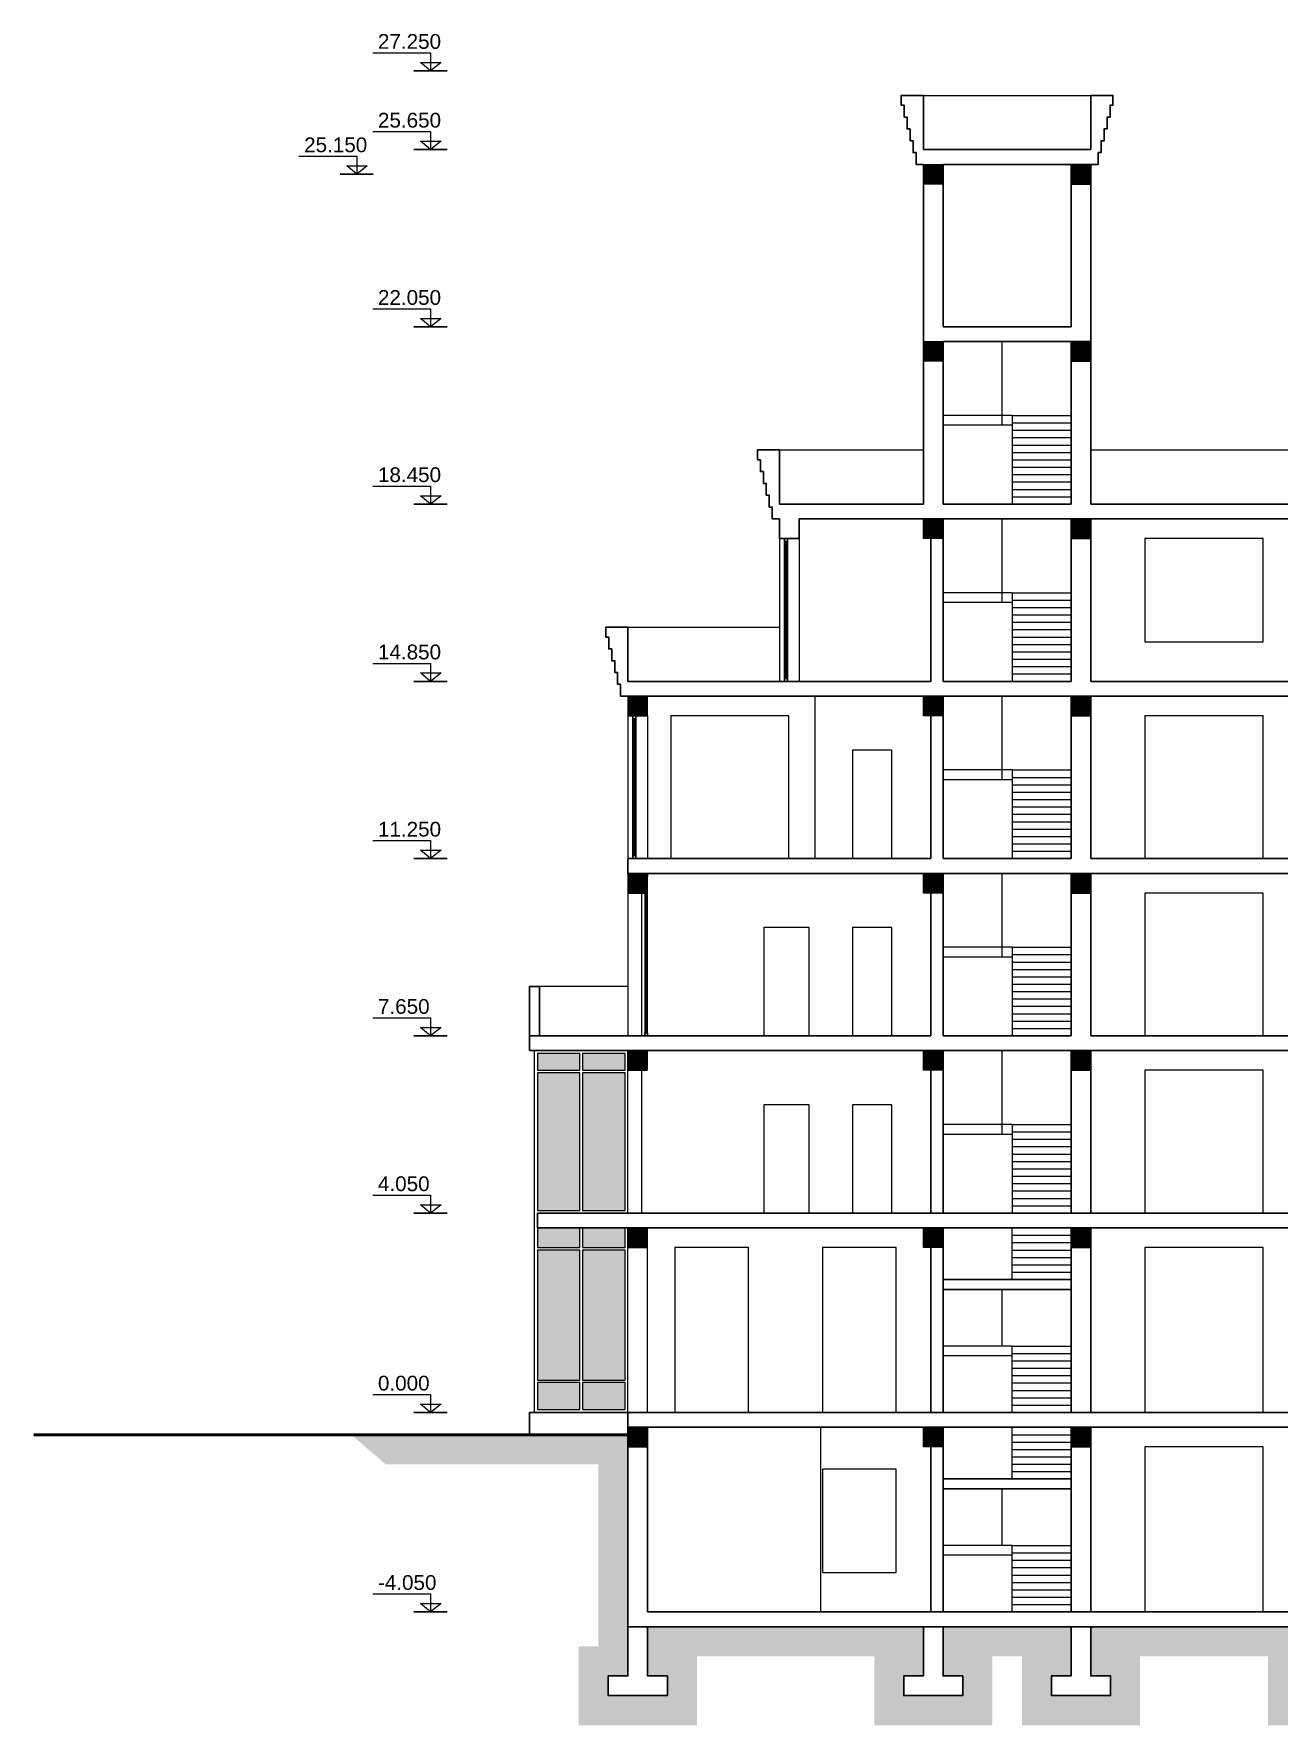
# Model space of a CAD drawing. Header units: inches. Extents: x 2870606 to 3671143, y -733551 to -473558.
# Drawn here: x 3022561 to 3047852, y -685836 to -651485 of the extents above; entities that cross this region are included whole.
import ezdxf

# ---------------------------------------------------------------- set-up
doc = ezdxf.new("R2010")
doc.units = ezdxf.units.IN
doc.header["$MEASUREMENT"] = 0
doc.layers.add('A_Windows', color=160, linetype='Continuous')
doc.styles.add('ira', font='arial.ttf', dxfattribs={"height": 3})

# ---------------------------------------------------------------- blocks, each defined once
blk = doc.blocks.new('*U155')
at = {"color": 7, "lineweight": 30}
for points in [[(0, 60), (60, 60), (60, 0), (0, 0)], [(3300, 60), (3240, 60), (3240, 0), (3300, 0)]]:
    blk.add_lwpolyline(points, close=True, dxfattribs=at)
at = {"color": 4, "lineweight": 25}
for points in [[(60, 60), (3240, 60), (3240, 0), (60, 0)], [(60, 35), (3240, 35), (3240, 25), (60, 25)]]:
    blk.add_lwpolyline(points, close=True, dxfattribs=at)
blk = doc.blocks.new('*U156')
at = {"color": 7, "lineweight": 30}
for points in [[(0, 60), (60, 60), (60, 0), (0, 0)], [(2900, 60), (2840, 60), (2840, 0), (2900, 0)]]:
    blk.add_lwpolyline(points, close=True, dxfattribs=at)
at = {"color": 4, "lineweight": 25}
for points in [[(60, 60), (2840, 60), (2840, 0), (60, 0)], [(60, 35), (2840, 35), (2840, 25), (60, 25)]]:
    blk.add_lwpolyline(points, close=True, dxfattribs=at)

msp = doc.modelspace()

# ---------------------------------------------------------------- hatches: boundary and pattern name
h = msp.add_hatch(color=256)
h.dxf.hatch_style = 1
h.paths.add_polyline_path([(3040627.14, -654536.46), (3040627.14, -654136.46), (3041027.14, -654136.46), (3041027.14, -654536.46)])
h = msp.add_hatch(color=256)
h.dxf.hatch_style = 1
h.paths.add_polyline_path([(3044027.14, -654536.46), (3044027.14, -654136.46), (3043627.14, -654136.46), (3043627.14, -654536.46)])
h = msp.add_hatch(color=256)
h.dxf.hatch_style = 1
h.paths.add_polyline_path([(3040627.14, -658136.46), (3040627.14, -657736.46), (3041027.14, -657736.46), (3041027.14, -658136.46)])
h = msp.add_hatch(color=256)
h.dxf.hatch_style = 1
h.paths.add_polyline_path([(3044027.14, -658136.46), (3044027.14, -657736.46), (3043627.14, -657736.46), (3043627.14, -658136.46)])
h = msp.add_hatch(color=256)
h.dxf.hatch_style = 1
h.paths.add_polyline_path([(3040627.14, -661736.46), (3040627.14, -661336.46), (3041027.14, -661336.46), (3041027.14, -661736.46)])
h = msp.add_hatch(color=256)
h.dxf.hatch_style = 1
h.paths.add_polyline_path([(3044027.14, -661736.46), (3044027.14, -661336.46), (3043627.14, -661336.46), (3043627.14, -661736.46)])
h = msp.add_hatch(color=256)
h.dxf.hatch_style = 1
h.paths.add_polyline_path([(3035027.14, -665336.46), (3035027.14, -664936.46), (3034627.14, -664936.46), (3034627.14, -665336.46)])
h = msp.add_hatch(color=256)
h.dxf.hatch_style = 1
h.paths.add_polyline_path([(3040627.14, -665336.46), (3040627.14, -664936.46), (3041027.14, -664936.46), (3041027.14, -665336.46)])
h = msp.add_hatch(color=256)
h.dxf.hatch_style = 1
h.paths.add_polyline_path([(3044027.14, -665336.46), (3044027.14, -664936.46), (3043627.14, -664936.46), (3043627.14, -665336.46)])
h = msp.add_hatch(color=256)
h.dxf.hatch_style = 1
h.paths.add_polyline_path([(3035027.14, -668936.46), (3035027.14, -668536.46), (3034627.14, -668536.46), (3034627.14, -668936.46)])
h = msp.add_hatch(color=256)
h.dxf.hatch_style = 1
h.paths.add_polyline_path([(3040627.14, -668936.46), (3040627.14, -668536.46), (3041027.14, -668536.46), (3041027.14, -668936.46)])
h = msp.add_hatch(color=256)
h.dxf.hatch_style = 1
h.paths.add_polyline_path([(3044027.14, -668936.46), (3044027.14, -668536.46), (3043627.14, -668536.46), (3043627.14, -668936.46)])
h = msp.add_hatch(color=256)
h.set_gradient(color1=(125, 180, 197), color2=(213, 231, 236), one_color=1, tint=0.88, name='HEMISPHERICAL')
h.paths.add_polyline_path([(3033652.14, -672196.46), (3032787.14, -672196.46), (3032787.14, -672536.46), (3033652.14, -672536.46)])
h.paths.add_polyline_path([(3034567.14, -672196.46), (3033702.14, -672196.46), (3033702.14, -672536.46), (3034567.14, -672536.46)])
h.paths.add_polyline_path([(3034567.14, -672586.46), (3033702.14, -672586.46), (3033702.14, -675386.46), (3034567.14, -675386.46)])
h.paths.add_polyline_path([(3033652.14, -672586.46), (3032787.14, -672586.46), (3032787.14, -675386.46), (3033652.14, -675386.46)])
h.paths.add_polyline_path([(3034567.14, -676186.46), (3033702.14, -676186.46), (3033702.14, -678826.46), (3034567.14, -678826.46)])
h.paths.add_polyline_path([(3033652.14, -676186.46), (3032787.14, -676186.46), (3032787.14, -678826.46), (3033652.14, -678826.46)])
h.paths.add_polyline_path([(3033652.14, -678876.46), (3032787.14, -678876.46), (3032787.14, -679426.46), (3033652.14, -679426.46)])
h.paths.add_polyline_path([(3034567.14, -678876.46), (3033702.14, -678876.46), (3033702.14, -679426.46), (3034567.14, -679426.46)])
h.paths.add_polyline_path([(3033652.14, -675736.46), (3032787.14, -675736.46), (3032787.14, -676136.46), (3033652.14, -676136.46)])
h.paths.add_polyline_path([(3034567.14, -675736.46), (3033702.14, -675736.46), (3033702.14, -676136.46), (3034567.14, -676136.46)])
h = msp.add_hatch(color=256)
h.dxf.hatch_style = 1
h.paths.add_polyline_path([(3035027.14, -672536.46), (3035027.14, -672136.46), (3034627.14, -672136.46), (3034627.14, -672536.46)])
h = msp.add_hatch(color=256)
h.dxf.hatch_style = 1
h.paths.add_polyline_path([(3040627.14, -672536.46), (3040627.14, -672136.46), (3041027.14, -672136.46), (3041027.14, -672536.46)])
h = msp.add_hatch(color=256)
h.dxf.hatch_style = 1
h.paths.add_polyline_path([(3044027.14, -672536.46), (3044027.14, -672136.46), (3043627.14, -672136.46), (3043627.14, -672536.46)])
h = msp.add_hatch(color=256)
h.dxf.hatch_style = 1
h.paths.add_polyline_path([(3035027.14, -676136.46), (3035027.14, -675736.46), (3034627.14, -675736.46), (3034627.14, -676136.46)])
h = msp.add_hatch(color=256)
h.dxf.hatch_style = 1
h.paths.add_polyline_path([(3040627.14, -676136.46), (3040627.14, -675736.46), (3041027.14, -675736.46), (3041027.14, -676136.46)])
h = msp.add_hatch(color=256)
h.dxf.hatch_style = 1
h.paths.add_polyline_path([(3044027.14, -676136.46), (3044027.14, -675736.46), (3043627.14, -675736.46), (3043627.14, -676136.46)])
h = msp.add_hatch()
h.set_pattern_fill('EARTH', color=256, scale=1000, angle=45, style=0)
h.set_pattern_definition([(45, (-176537.36, 11287.37), (3e-14, 353.55339), [250, -250]), (45, (-176603.65, 11353.66), (3e-14, 353.55339), [250, -250]), (45, (-176669.94, 11419.96), (3e-14, 353.55339), [250, -250]), (135, (-176669.94, 11464.15), (-353.55339, 3e-14), [250, -250]), (135, (-176603.65, 11530.44), (-353.55339, 3e-14), [250, -250]), (135, (-176537.36, 11596.73), (-353.55339, 3e-14), [250, -250])])
h.paths.add_polyline_path([(3070627.14, -683836.46), (3059027.14, -683836.46), (3059027.14, -684836.46), (3059427.14, -684836.46), (3059427.14, -685236.46), (3058227.14, -685236.46), (3058227.14, -684836.46), (3058627.14, -684836.46), (3058627.14, -683836.46), (3054027.14, -683836.46), (3054027.14, -684836.46), (3054427.14, -684836.46), (3054427.14, -685236.46), (3053227.14, -685236.46), (3053227.14, -684836.46), (3053627.14, -684836.46), (3053627.14, -683836.46), (3049027.14, -683836.46), (3049027.14, -684836.46), (3049427.14, -684836.46), (3049427.14, -685236.46), (3048227.14, -685236.46), (3048227.14, -684836.46), (3048627.14, -684836.46), (3048627.14, -683836.46), (3044027.14, -683836.46), (3044027.14, -684836.46), (3044427.14, -684836.46), (3044427.14, -685236.46), (3043227.14, -685236.46), (3043227.14, -684836.46), (3043627.14, -684836.46), (3043627.14, -683836.46), (3041027.14, -683836.46), (3041027.14, -684836.46), (3041427.14, -684836.46), (3041427.14, -685236.46), (3040227.14, -685236.46), (3040227.14, -684836.46), (3040627.14, -684836.46), (3040627.14, -683836.46), (3035027.14, -683836.46), (3035027.14, -684836.46), (3035427.14, -684836.46), (3035427.14, -685236.46), (3034227.14, -685236.46), (3034227.14, -684836.46), (3034627.14, -684836.46), (3034627.14, -683836.46), (3034627.14, -679936.46), (3029007.22, -679936.46), (3029704.94, -680536.46), (3034027.14, -680536.46), (3034027.14, -683836.46), (3034027.14, -684236.46), (3033627.14, -684236.46), (3033627.14, -685836.46), (3036027.14, -685836.46), (3036027.14, -684436.46), (3039627.14, -684436.46), (3039627.14, -685836.46), (3042027.14, -685836.46), (3042027.14, -684436.46), (3042627.14, -684436.46), (3042627.14, -685836.46), (3045027.14, -685836.46), (3045027.14, -684436.46), (3047627.14, -684436.46), (3047627.14, -685836.46), (3050027.14, -685836.46), (3050027.14, -684436.46), (3052627.14, -684436.46), (3052627.14, -685836.46), (3055027.14, -685836.46), (3055027.14, -684436.46), (3057627.14, -684436.46), (3057627.14, -685836.46), (3060027.14, -685836.46), (3060027.14, -684436.46), (3069627.14, -684436.46), (3069627.14, -685836.46), (3072027.14, -685836.46), (3072027.14, -684436.46), (3074627.14, -684436.46), (3074627.14, -685836.46), (3077027.14, -685836.46), (3077027.14, -684436.46), (3079627.14, -684436.46), (3079627.14, -685836.46), (3082027.14, -685836.46), (3082027.14, -684436.46), (3084627.14, -684436.46), (3084627.14, -685836.46), (3087027.14, -685836.46), (3087027.14, -684436.46), (3087627.14, -684436.46), (3087627.14, -685836.46), (3090027.14, -685836.46), (3090027.14, -684436.46), (3093627.14, -684436.46), (3093627.14, -685836.46), (3096027.14, -685836.46), (3096027.14, -684236.46), (3095627.14, -684236.46), (3095627.14, -683836.46), (3095627.14, -680386.46), (3101609.84, -680386.46), (3102069.79, -679786.46), (3095027.14, -679786.46), (3095027.14, -683836.46), (3095027.14, -684836.46), (3095427.14, -684836.46), (3095427.14, -685236.46), (3094227.14, -685236.46), (3094227.14, -684836.46), (3094627.14, -684836.46), (3094627.14, -683836.46), (3089027.14, -683836.46), (3089027.14, -684836.46), (3089427.14, -684836.46), (3089427.14, -685236.46), (3088227.14, -685236.46), (3088227.14, -684836.46), (3088627.14, -684836.46), (3088627.14, -683836.46), (3086027.14, -683836.46), (3086027.14, -684836.46), (3086427.14, -684836.46), (3086427.14, -685236.46), (3085227.14, -685236.46), (3085227.14, -684836.46), (3085627.14, -684836.46), (3085627.14, -683836.46), (3081027.14, -683836.46), (3081027.14, -684836.46), (3081427.14, -684836.46), (3081427.14, -685236.46), (3080227.14, -685236.46), (3080227.14, -684836.46), (3080627.14, -684836.46), (3080627.14, -683836.46), (3076027.14, -683836.46), (3076027.14, -684836.46), (3076427.14, -684836.46), (3076427.14, -685236.46), (3075227.14, -685236.46), (3075227.14, -684836.46), (3075627.14, -684836.46), (3075627.14, -683836.46), (3071027.14, -683836.46), (3071027.14, -684836.46), (3071427.14, -684836.46), (3071427.14, -685236.46), (3070227.14, -685236.46), (3070227.14, -684836.46), (3070627.14, -684836.46)])
h = msp.add_hatch(color=256)
h.dxf.hatch_style = 1
h.paths.add_polyline_path([(3035027.14, -680186.46), (3035027.14, -679786.46), (3034627.14, -679786.46), (3034627.14, -680186.46)])
h = msp.add_hatch(color=256)
h.dxf.hatch_style = 1
h.paths.add_polyline_path([(3040627.14, -680186.46), (3040627.14, -679786.46), (3041027.14, -679786.46), (3041027.14, -680186.46)])
h = msp.add_hatch(color=256)
h.dxf.hatch_style = 1
h.paths.add_polyline_path([(3044027.14, -680186.46), (3044027.14, -679786.46), (3043627.14, -679786.46), (3043627.14, -680186.46)])

# ---------------------------------------------------------------- linework, layer by layer
at = {"lineweight": 30, "ltscale": 6}
for p, q in [((3030953.87, -652236.44), (3030280.43, -652236.44)), ((3030953.87, -653836.46), (3030280.43, -653836.46)), ((3029454.45, -654336.46), (3028781.01, -654336.46)), ((3030953.87, -657436.46), (3030280.43, -657436.46)), ((3030953.87, -661036.46), (3030280.43, -661036.46)), ((3030953.87, -664636.46), (3030280.43, -664636.46)), ((3030953.87, -668236.46), (3030280.43, -668236.46)), ((3030953.87, -671836.46), (3030280.43, -671836.46)), ((3030953.87, -675436.46), (3030280.43, -675436.46)), ((3030953.87, -679486.46), (3030280.43, -679486.46)), ((3030953.87, -683536.46), (3030280.43, -683536.46))]:
    msp.add_line(p, q, dxfattribs=at)
at = {"lineweight": 30}
for p, q in [((3040627.14, -653836.46), (3040627.14, -652736.46)), ((3044027.14, -653836.46), (3044027.14, -652736.46)), ((3040627.14, -653836.46), (3044027.14, -653836.46)), ((3040627.14, -661036.46), (3040627.14, -654136.46)), ((3041027.14, -654136.46), (3043627.14, -654136.46)), ((3041027.14, -657436.46), (3041027.14, -654136.46)), ((3043627.14, -657436.46), (3043627.14, -654136.46)), ((3044027.14, -661036.46), (3044027.14, -654136.46)), ((3041027.14, -657436.46), (3043627.14, -657436.46)), ((3041027.14, -657736.46), (3044027.14, -657736.46)), ((3041027.14, -661036.46), (3041027.14, -657736.46)), ((3043627.14, -661036.46), (3043627.14, -657736.46)), ((3037707.14, -661036.46), (3037707.14, -659936.46)), ((3037707.14, -661036.46), (3040627.14, -661036.46)), ((3041027.14, -661036.46), (3043627.14, -661036.46)), ((3044027.14, -661036.46), (3048627.14, -661036.46)), ((3037707.14, -661336.46), (3037707.14, -661736.46)), ((3038107.14, -661336.46), (3089027.14, -661336.46)), ((3038107.14, -661736.46), (3038107.14, -661336.46)), ((3040777.14, -664636.46), (3040777.14, -661336.46)), ((3041027.14, -664636.46), (3041027.14, -661336.46)), ((3043627.14, -664636.46), (3043627.14, -661336.46)), ((3044027.14, -664636.46), (3044027.14, -661336.46)), ((3037707.14, -661736.46), (3038107.14, -661736.46)), ((3034627.14, -664636.46), (3034627.14, -663536.46)), ((3034627.14, -664636.46), (3040777.14, -664636.46)), ((3041027.14, -664636.46), (3043627.14, -664636.46)), ((3044027.14, -664636.46), (3085627.14, -664636.46)), ((3034627.14, -664936.46), (3090907.14, -664936.46)), ((3040777.14, -668236.46), (3040777.14, -664936.46)), ((3041027.14, -668236.46), (3041027.14, -664936.46)), ((3043627.14, -668236.46), (3043627.14, -664936.46)), ((3044027.14, -668236.46), (3044027.14, -664936.46)), ((3034627.14, -668236.46), (3040777.14, -668236.46)), ((3034627.14, -668236.46), (3034627.14, -668536.46)), ((3041027.14, -668236.46), (3043627.14, -668236.46)), ((3044027.14, -668236.46), (3058627.14, -668236.46)), ((3034627.14, -668536.46), (3090907.14, -668536.46)), ((3040777.14, -671836.46), (3040777.14, -668536.46)), ((3041027.14, -671836.46), (3041027.14, -668536.46)), ((3043627.14, -671836.46), (3043627.14, -668536.46)), ((3044027.14, -671836.46), (3044027.14, -668536.46)), ((3032627.14, -671836.46), (3040777.14, -671836.46)), ((3032627.14, -672136.46), (3032627.14, -671836.46)), ((3041027.14, -671836.46), (3043627.14, -671836.46)), ((3044027.14, -671836.46), (3095027.14, -671836.46)), ((3032627.14, -672136.46), (3095027.14, -672136.46)), ((3040777.14, -675436.46), (3040777.14, -672136.46)), ((3041027.14, -675436.46), (3041027.14, -672136.46)), ((3043627.14, -675436.46), (3043627.14, -672136.46)), ((3044027.14, -675436.46), (3044027.14, -672136.46)), ((3032787.14, -675436.46), (3095027.14, -675436.46)), ((3032787.14, -675436.46), (3032787.14, -675736.46)), ((3032787.14, -675736.46), (3095027.14, -675736.46)), ((3040777.14, -679486.46), (3040777.14, -675736.46)), ((3041027.14, -679486.46), (3041027.14, -675736.46)), ((3043627.14, -679486.46), (3043627.14, -675736.46)), ((3044027.14, -679486.46), (3044027.14, -675736.46)), ((3041027.14, -676786.46), (3043627.14, -676786.46)), ((3043627.14, -676986.46), (3041027.14, -676986.46)), ((3032627.14, -679486.46), (3053777.14, -679486.46)), ((3032627.14, -679486.46), (3032627.14, -679936.46)), ((3034627.14, -683836.46), (3034627.14, -679486.46)), ((3034627.14, -679786.46), (3095027.14, -679786.46)), ((3035027.14, -683536.46), (3035027.14, -679786.46)), ((3040777.14, -683536.46), (3040777.14, -679786.46)), ((3041027.14, -683536.46), (3041027.14, -679786.46)), ((3043627.14, -683536.46), (3043627.14, -679786.46)), ((3044027.14, -683536.46), (3044027.14, -679786.46)), ((3041027.14, -680836.46), (3043627.14, -680836.46)), ((3043627.14, -681036.46), (3041027.14, -681036.46)), ((3035027.14, -683536.46), (3094627.14, -683536.46)), ((3034627.14, -683836.46), (3095027.14, -683836.46))]:
    msp.add_line(p, q, dxfattribs=at)
for p, q in [((3040627.14, -652736.46), (3044027.14, -652736.46)), ((3042227.14, -659436.46), (3042227.14, -657736.46)), ((3042427.14, -659236.46), (3041027.14, -659236.46)), ((3042427.14, -659436.46), (3041027.14, -659436.46)), ((3042427.14, -659236.46), (3043627.14, -659236.46)), ((3042427.14, -659236.46), (3042427.14, -661036.46)), ((3042427.14, -659386.46), (3043627.14, -659386.46)), ((3042427.14, -659536.46), (3043627.14, -659536.46)), ((3042427.14, -659686.46), (3043627.14, -659686.46)), ((3042427.14, -659836.46), (3043627.14, -659836.46)), ((3037707.14, -659936.46), (3040627.14, -659936.46)), ((3042427.14, -659986.46), (3043627.14, -659986.46)), ((3042427.14, -660136.46), (3043627.14, -660136.46)), ((3044027.14, -659936.46), (3048627.14, -659936.46)), ((3042427.14, -660286.46), (3043627.14, -660286.46)), ((3042427.14, -660436.46), (3043627.14, -660436.46)), ((3042427.14, -660586.46), (3043627.14, -660586.46)), ((3042427.14, -660736.46), (3043627.14, -660736.46)), ((3042427.14, -660886.46), (3043627.14, -660886.46)), ((3042227.14, -663036.46), (3042227.14, -661336.46)), ((3037707.14, -661736.46), (3037707.14, -664636.46)), ((3038107.14, -661736.46), (3038107.14, -664636.46)), ((3042427.14, -662836.46), (3041027.14, -662836.46)), ((3042427.14, -662836.46), (3043627.14, -662836.46)), ((3042427.14, -662836.46), (3042427.14, -664636.46)), ((3042427.14, -663036.46), (3041027.14, -663036.46)), ((3042427.14, -662986.46), (3043627.14, -662986.46)), ((3042427.14, -663136.46), (3043627.14, -663136.46)), ((3042427.14, -663286.46), (3043627.14, -663286.46)), ((3034627.14, -663536.46), (3037707.14, -663536.46)), ((3042427.14, -663436.46), (3043627.14, -663436.46)), ((3042427.14, -663586.46), (3043627.14, -663586.46)), ((3042427.14, -663736.46), (3043627.14, -663736.46)), ((3042427.14, -663886.46), (3043627.14, -663886.46)), ((3042427.14, -664036.46), (3043627.14, -664036.46)), ((3042427.14, -664186.46), (3043627.14, -664186.46)), ((3042427.14, -664336.46), (3043627.14, -664336.46)), ((3042427.14, -664486.46), (3043627.14, -664486.46)), ((3038427.09, -668236.46), (3038427.09, -664936.46)), ((3042227.14, -666636.46), (3042227.14, -664936.46)), ((3034627.14, -665336.46), (3034627.14, -668236.46)), ((3035027.14, -665336.46), (3035027.14, -668236.46)), ((3042427.14, -666436.46), (3041027.14, -666436.46)), ((3042427.14, -666636.46), (3041027.14, -666636.46)), ((3042427.14, -666436.46), (3043627.14, -666436.46)), ((3042427.14, -666436.46), (3042427.14, -668236.46)), ((3042427.14, -666586.46), (3043627.14, -666586.46)), ((3042427.14, -666736.46), (3043627.14, -666736.46)), ((3042427.14, -666886.46), (3043627.14, -666886.46)), ((3042427.14, -667036.46), (3043627.14, -667036.46)), ((3042427.14, -667186.46), (3043627.14, -667186.46)), ((3042427.14, -667336.46), (3043627.14, -667336.46)), ((3042427.14, -667486.46), (3043627.14, -667486.46)), ((3042427.14, -667636.46), (3043627.14, -667636.46)), ((3042427.14, -667786.46), (3043627.14, -667786.46)), ((3042427.14, -667936.46), (3043627.14, -667936.46)), ((3042427.14, -668086.46), (3043627.14, -668086.46)), ((3034627.14, -668536.46), (3034627.14, -671836.46)), ((3034907.14, -671836.46), (3034907.14, -668536.46)), ((3042227.14, -670236.46), (3042227.14, -668536.46)), ((3042427.14, -670036.46), (3041027.14, -670036.46)), ((3042427.14, -670036.46), (3043627.14, -670036.46)), ((3042427.14, -670036.46), (3042427.14, -671836.46)), ((3042427.14, -670186.46), (3043627.14, -670186.46)), ((3042427.14, -670236.46), (3041027.14, -670236.46)), ((3042427.14, -670336.46), (3043627.14, -670336.46)), ((3042427.14, -670486.46), (3043627.14, -670486.46)), ((3032627.14, -672136.46), (3032627.14, -670836.46)), ((3034627.14, -670836.46), (3032627.14, -670836.46)), ((3032827.14, -671836.46), (3032827.14, -670836.46)), ((3042427.14, -670636.46), (3043627.14, -670636.46)), ((3042427.14, -670786.46), (3043627.14, -670786.46)), ((3042427.14, -670936.46), (3043627.14, -670936.46)), ((3042427.14, -671086.46), (3043627.14, -671086.46)), ((3042427.14, -671236.46), (3043627.14, -671236.46)), ((3042427.14, -671386.46), (3043627.14, -671386.46)), ((3042427.14, -671536.46), (3043627.14, -671536.46)), ((3042427.14, -671686.46), (3043627.14, -671686.46)), ((3032727.14, -679486.46), (3032727.14, -672136.46)), ((3034627.14, -675436.46), (3034627.14, -672136.46)), ((3034907.14, -675436.46), (3034907.14, -672136.46)), ((3042227.14, -673836.46), (3042227.14, -672136.46)), ((3042427.14, -673636.46), (3041027.14, -673636.46)), ((3042427.14, -673836.46), (3041027.14, -673836.46)), ((3042427.14, -673636.46), (3043627.14, -673636.46)), ((3042427.14, -673636.46), (3042427.14, -675436.46)), ((3042427.14, -673786.46), (3043627.14, -673786.46)), ((3042427.14, -673936.46), (3043627.14, -673936.46)), ((3042427.14, -674086.46), (3043627.14, -674086.46)), ((3042427.14, -674236.46), (3043627.14, -674236.46)), ((3042427.14, -674386.46), (3043627.14, -674386.46)), ((3042427.14, -674536.46), (3043627.14, -674536.46)), ((3042427.14, -674686.46), (3043627.14, -674686.46)), ((3042427.14, -674836.46), (3043627.14, -674836.46)), ((3042427.14, -674986.46), (3043627.14, -674986.46)), ((3042427.14, -675136.46), (3043627.14, -675136.46)), ((3042427.14, -675286.46), (3043627.14, -675286.46)), ((3034627.14, -679486.46), (3034627.14, -675736.46)), ((3035027.14, -679486.46), (3035027.14, -675736.46)), ((3042427.14, -675736.46), (3043627.14, -675736.46)), ((3042427.14, -676786.46), (3042427.14, -675736.46)), ((3042427.14, -675886.46), (3043627.14, -675886.46)), ((3042427.14, -676036.46), (3043627.14, -676036.46)), ((3042427.14, -676186.46), (3043627.14, -676186.46)), ((3042427.14, -676336.46), (3043627.14, -676336.46)), ((3042427.14, -676486.46), (3043627.14, -676486.46)), ((3042427.14, -676636.46), (3043627.14, -676636.46)), ((3042227.14, -678136.46), (3042227.14, -676986.46)), ((3042427.14, -678136.46), (3041027.14, -678136.46)), ((3042427.14, -678336.46), (3041027.14, -678336.46)), ((3042427.14, -678136.46), (3043627.14, -678136.46)), ((3042427.14, -679486.46), (3042427.14, -678136.46)), ((3042427.14, -678286.46), (3043627.14, -678286.46)), ((3042427.14, -678436.46), (3043627.14, -678436.46)), ((3042427.14, -678586.46), (3043627.14, -678586.46)), ((3042427.14, -678736.46), (3043627.14, -678736.46)), ((3042427.14, -678886.46), (3043627.14, -678886.46)), ((3042427.14, -679036.46), (3043627.14, -679036.46)), ((3042427.14, -679186.46), (3043627.14, -679186.46)), ((3042427.14, -679336.46), (3043627.14, -679336.46)), ((3034627.14, -679486.46), (3032627.14, -679486.46)), ((3032627.14, -679486.46), (3032627.14, -679936.46)), ((3038547.28, -683536.46, 1115.31), (3038547.28, -679786.46)), ((3042427.14, -680836.46), (3042427.14, -679786.46)), ((3042427.14, -679936.46), (3043627.14, -679936.46)), ((3042427.14, -680086.46), (3043627.14, -680086.46)), ((3042427.14, -680236.46), (3043627.14, -680236.46)), ((3042427.14, -680386.46), (3043627.14, -680386.46)), ((3042427.14, -680536.46), (3043627.14, -680536.46)), ((3042427.14, -680686.46), (3043627.14, -680686.46)), ((3042227.14, -682186.46), (3042227.14, -681036.46)), ((3042427.14, -682186.46), (3041027.14, -682186.46)), ((3042427.14, -682186.46), (3043627.14, -682186.46)), ((3042427.14, -683536.46), (3042427.14, -682186.46)), ((3042427.14, -682386.46), (3041027.14, -682386.46)), ((3042427.14, -682336.46), (3043627.14, -682336.46)), ((3042427.14, -682486.46), (3043627.14, -682486.46)), ((3042427.14, -682636.46), (3043627.14, -682636.46)), ((3042427.14, -682786.46), (3043627.14, -682786.46)), ((3042427.14, -682936.46), (3043627.14, -682936.46)), ((3042427.14, -683086.46), (3043627.14, -683086.46)), ((3042427.14, -683236.46), (3043627.14, -683236.46)), ((3042427.14, -683386.46), (3043627.14, -683386.46))]:
    msp.add_line(p, q)
at = {"lineweight": 50}
msp.add_line((3022561.09, -679936.46), (3034627.14, -679936.46), dxfattribs=at)
at = {"ltscale": 6}
for points in [[(3029444.36, -651871.69), (3030617.15, -651871.69), (3030617.15, -652236.44)], [(3030617.15, -652236.44), (3030415.94, -652066), (3030615.11, -652066), (3030831.79, -652066), (3030617.15, -652236.44)], [(3029444.36, -653471.71), (3030617.15, -653471.71), (3030617.15, -653836.46)], [(3030617.15, -653836.46), (3030415.94, -653666.02), (3030615.11, -653666.02), (3030831.79, -653666.02), (3030617.15, -653836.46)], [(3027944.93, -653971.71), (3029117.73, -653971.71), (3029117.73, -654336.46)], [(3029117.73, -654336.46), (3028916.52, -654166.02), (3029115.69, -654166.02), (3029332.37, -654166.02), (3029117.73, -654336.46)], [(3029444.36, -657071.71), (3030617.15, -657071.71), (3030617.15, -657436.46)], [(3030617.15, -657436.46), (3030415.94, -657266.02), (3030615.11, -657266.02), (3030831.79, -657266.02), (3030617.15, -657436.46)], [(3029444.36, -660671.71), (3030617.15, -660671.71), (3030617.15, -661036.46)], [(3030617.15, -661036.46), (3030415.94, -660866.02), (3030615.11, -660866.02), (3030831.79, -660866.02), (3030617.15, -661036.46)], [(3029444.36, -664271.71), (3030617.15, -664271.71), (3030617.15, -664636.46)], [(3030617.15, -664636.46), (3030415.94, -664466.02), (3030615.11, -664466.02), (3030831.79, -664466.02), (3030617.15, -664636.46)], [(3029444.36, -667871.71), (3030617.15, -667871.71), (3030617.15, -668236.46)], [(3030617.15, -668236.46), (3030415.94, -668066.02), (3030615.11, -668066.02), (3030831.79, -668066.02), (3030617.15, -668236.46)], [(3029444.36, -671471.71), (3030617.15, -671471.71), (3030617.15, -671836.46)], [(3030617.15, -671836.46), (3030415.94, -671666.02), (3030615.11, -671666.02), (3030831.79, -671666.02), (3030617.15, -671836.46)], [(3029444.36, -675071.71), (3030617.15, -675071.71), (3030617.15, -675436.46)], [(3030617.15, -675436.46), (3030415.94, -675266.02), (3030615.11, -675266.02), (3030831.79, -675266.02), (3030617.15, -675436.46)], [(3029444.36, -679121.71), (3030617.15, -679121.71), (3030617.15, -679486.46)], [(3030617.15, -679486.46), (3030415.94, -679316.02), (3030615.11, -679316.02), (3030831.79, -679316.02), (3030617.15, -679486.46)], [(3029444.36, -683171.71), (3030617.15, -683171.71), (3030617.15, -683536.46)], [(3030617.15, -683536.46), (3030415.94, -683366.02), (3030615.11, -683366.02), (3030831.79, -683366.02), (3030617.15, -683536.46)]]:
    msp.add_lwpolyline(points, dxfattribs=at)
at = {"lineweight": 30}
for points in [[(3040627.14, -652736.46), (3040177.14, -652736.46), (3040177.14, -652936.46), (3040237.14, -652936.46), (3040237.14, -653176.46), (3040297.14, -653176.46), (3040297.14, -653416.46), (3040357.14, -653416.46), (3040357.14, -653656.46), (3040417.14, -653656.46), (3040417.14, -653896.46), (3040477.14, -653896.46), (3040477.14, -654136.46), (3040627.14, -654136.46)], [(3044027.14, -652736.46), (3044477.14, -652736.46), (3044477.14, -652936.46), (3044417.14, -652936.46), (3044417.14, -653176.46), (3044357.14, -653176.46), (3044357.14, -653416.46), (3044297.14, -653416.46), (3044297.14, -653656.46), (3044237.14, -653656.46), (3044237.14, -653896.46), (3044177.14, -653896.46), (3044177.14, -654136.46), (3044027.14, -654136.46)], [(3037707.14, -659936.46), (3037257.14, -659936.46), (3037257.14, -660136.46), (3037317.14, -660136.46), (3037317.14, -660376.46), (3037377.14, -660376.46), (3037377.14, -660616.46), (3037437.14, -660616.46), (3037437.14, -660856.46), (3037497.14, -660856.46), (3037497.14, -661096.46), (3037557.14, -661096.46), (3037557.14, -661336.46), (3037707.14, -661336.46)], [(3034627.14, -663536.46), (3034177.14, -663536.46), (3034177.14, -663736.46), (3034237.14, -663736.46), (3034237.14, -663976.46), (3034297.14, -663976.46), (3034297.14, -664216.46), (3034357.14, -664216.46), (3034357.14, -664456.46), (3034417.14, -664456.46), (3034417.14, -664696.46), (3034477.14, -664696.46), (3034477.14, -664936.46), (3034627.14, -664936.46)], [(3032627.14, -671836.46), (3032627.14, -670836.46), (3032827.14, -670836.46), (3032827.14, -671836.46)], [(3034627.14, -683836.46), (3034627.14, -684836.46), (3034227.14, -684836.46), (3034227.14, -685236.46), (3035427.14, -685236.46), (3035427.14, -684836.46), (3035027.14, -684836.46), (3035027.14, -683836.46)], [(3040627.14, -683836.46), (3040627.14, -684836.46), (3040227.14, -684836.46), (3040227.14, -685236.46), (3041427.14, -685236.46), (3041427.14, -684836.46), (3041027.14, -684836.46), (3041027.14, -683836.46)], [(3043627.14, -683836.46), (3043627.14, -684836.46), (3043227.14, -684836.46), (3043227.14, -685236.46), (3044427.14, -685236.46), (3044427.14, -684836.46), (3044027.14, -684836.46), (3044027.14, -683836.46)]]:
    msp.add_lwpolyline(points, dxfattribs=at)
for points in [[(3041027.14, -654136.46), (3041027.14, -654536.46), (3040627.14, -654536.46), (3040627.14, -654136.46)], [(3043627.14, -654136.46), (3043627.14, -654536.46), (3044027.14, -654536.46), (3044027.14, -654136.46)], [(3041027.14, -657736.46), (3041027.14, -658136.46), (3040627.14, -658136.46), (3040627.14, -657736.46)], [(3043627.14, -657736.46), (3043627.14, -658136.46), (3044027.14, -658136.46), (3044027.14, -657736.46)], [(3041027.14, -661336.46), (3041027.14, -661736.46), (3040627.14, -661736.46), (3040627.14, -661336.46)], [(3043627.14, -661336.46), (3043627.14, -661736.46), (3044027.14, -661736.46), (3044027.14, -661336.46)], [(3047527.14, -661736.46), (3045127.14, -661736.46), (3045127.14, -663836.46), (3047527.14, -663836.46)], [(3034627.14, -664936.46), (3034627.14, -665336.46), (3035027.14, -665336.46), (3035027.14, -664936.46)], [(3041027.14, -664936.46), (3041027.14, -665336.46), (3040627.14, -665336.46), (3040627.14, -664936.46)], [(3043627.14, -664936.46), (3043627.14, -665336.46), (3044027.14, -665336.46), (3044027.14, -664936.46)], [(3037897.13, -665336.46), (3035497.13, -665336.46), (3035497.13, -668236.46), (3037897.13, -668236.46)], [(3047527.14, -665336.46), (3045127.14, -665336.46), (3045127.14, -668236.46), (3047527.14, -668236.46)], [(3039987.14, -666036.46), (3039187.14, -666036.46), (3039187.14, -668236.46), (3039987.14, -668236.46)], [(3034627.14, -668536.46), (3034627.14, -668936.46), (3035027.14, -668936.46), (3035027.14, -668536.46)], [(3041027.14, -668536.46), (3041027.14, -668936.46), (3040627.14, -668936.46), (3040627.14, -668536.46)], [(3043627.14, -668536.46), (3043627.14, -668936.46), (3044027.14, -668936.46), (3044027.14, -668536.46)], [(3047527.14, -668936.46), (3045127.14, -668936.46), (3045127.14, -671836.46), (3047527.14, -671836.46)], [(3038307.09, -669636.46), (3037387.09, -669636.46), (3037387.09, -671836.46), (3038307.09, -671836.46)], [(3039987.14, -669636.46), (3039187.14, -669636.46), (3039187.14, -671836.46), (3039987.14, -671836.46)], [(3033652.14, -672196.46), (3032787.14, -672196.46), (3032787.14, -672536.46), (3033652.14, -672536.46)], [(3034567.14, -672196.46), (3033702.14, -672196.46), (3033702.14, -672536.46), (3034567.14, -672536.46)], [(3034627.14, -672136.46), (3034627.14, -672536.46), (3035027.14, -672536.46), (3035027.14, -672136.46)], [(3041027.14, -672136.46), (3041027.14, -672536.46), (3040627.14, -672536.46), (3040627.14, -672136.46)], [(3043627.14, -672136.46), (3043627.14, -672536.46), (3044027.14, -672536.46), (3044027.14, -672136.46)], [(3033652.14, -672586.46), (3032787.14, -672586.46), (3032787.14, -675386.46), (3033652.14, -675386.46)], [(3034567.14, -672586.46), (3033702.14, -672586.46), (3033702.14, -675386.46), (3034567.14, -675386.46)], [(3047527.14, -672536.46), (3045127.14, -672536.46), (3045127.14, -675436.46), (3047527.14, -675436.46)], [(3038307.09, -673236.46), (3037387.09, -673236.46), (3037387.09, -675436.46), (3038307.09, -675436.46)], [(3039987.14, -673236.46), (3039187.14, -673236.46), (3039187.14, -675436.46), (3039987.14, -675436.46)], [(3033652.14, -675736.46), (3032787.14, -675736.46), (3032787.14, -676136.46), (3033652.14, -676136.46)], [(3034567.14, -675736.46), (3033702.14, -675736.46), (3033702.14, -676136.46), (3034567.14, -676136.46)], [(3034627.14, -675736.46), (3034627.14, -676136.46), (3035027.14, -676136.46), (3035027.14, -675736.46)], [(3041027.14, -675736.46), (3041027.14, -676136.46), (3040627.14, -676136.46), (3040627.14, -675736.46)], [(3043627.14, -675736.46), (3043627.14, -676136.46), (3044027.14, -676136.46), (3044027.14, -675736.46)], [(3033652.14, -676186.46), (3032787.14, -676186.46), (3032787.14, -678826.46), (3033652.14, -678826.46)], [(3034567.14, -676186.46), (3033702.14, -676186.46), (3033702.14, -678826.46), (3034567.14, -678826.46)], [(3037077.14, -676136.46), (3035577.14, -676136.46), (3035577.14, -679486.46), (3037077.14, -679486.46)], [(3040077.14, -676136.46), (3038577.14, -676136.46), (3038577.14, -679486.46), (3040077.14, -679486.46)], [(3047527.14, -676136.46), (3045127.14, -676136.46), (3045127.14, -679486.46), (3047527.14, -679486.46)], [(3033652.14, -678876.46), (3032787.14, -678876.46), (3032787.14, -679426.46), (3033652.14, -679426.46)], [(3034567.14, -678876.46), (3033702.14, -678876.46), (3033702.14, -679426.46), (3034567.14, -679426.46)], [(3034627.14, -679786.46), (3034627.14, -680186.46), (3035027.14, -680186.46), (3035027.14, -679786.46)], [(3041027.14, -679786.46), (3041027.14, -680186.46), (3040627.14, -680186.46), (3040627.14, -679786.46)], [(3043627.14, -679786.46), (3043627.14, -680186.46), (3044027.14, -680186.46), (3044027.14, -679786.46)], [(3047527.14, -680186.46), (3045127.14, -680186.46), (3045127.14, -683536.46), (3047527.14, -683536.46)], [(3040077.14, -680636.46), (3038577.14, -680636.46), (3038577.14, -682736.46), (3040077.14, -682736.46)]]:
    msp.add_lwpolyline(points, close=True)

# ---------------------------------------------------------------- block references
at = {"layer": 'A_Windows', "color": 5, "lineweight": 30, "rotation": 270.0000153929365}
for p in [(3037807.14, -661736.46), (3034727.14, -665336.46)]:
    msp.add_blockref('*U156', p, dxfattribs=at)
at = {"layer": 'A_Windows', "color": 5, "lineweight": 30, "xscale": -1, "rotation": 269.9999846070635}
msp.add_blockref('*U155', (3034967.14, -671836.46), dxfattribs=at)

# ---------------------------------------------------------------- texts
at = {"lineweight": 20, "style": 'ira'}
for s, p in [('27.250', (3029549.78, -651789.4)), ('25.650', (3029549.78, -653389.42)), ('25.150', (3028050.36, -653889.42)), ('22.050', (3029549.78, -656989.42)), ('18.450', (3029549.78, -660589.42)), ('14.850', (3029549.78, -664189.42)), ('11.250', (3029549.78, -667789.42)), ('7.650', (3029549.78, -671389.42)), ('4.050', (3029549.78, -674989.42)), ('0.000', (3029549.78, -679039.42)), ('-4.050', (3029549.78, -683089.42))]:
    msp.add_text(s, height=300, dxfattribs=at).set_placement(p)

doc.saveas('drawing.dxf')
